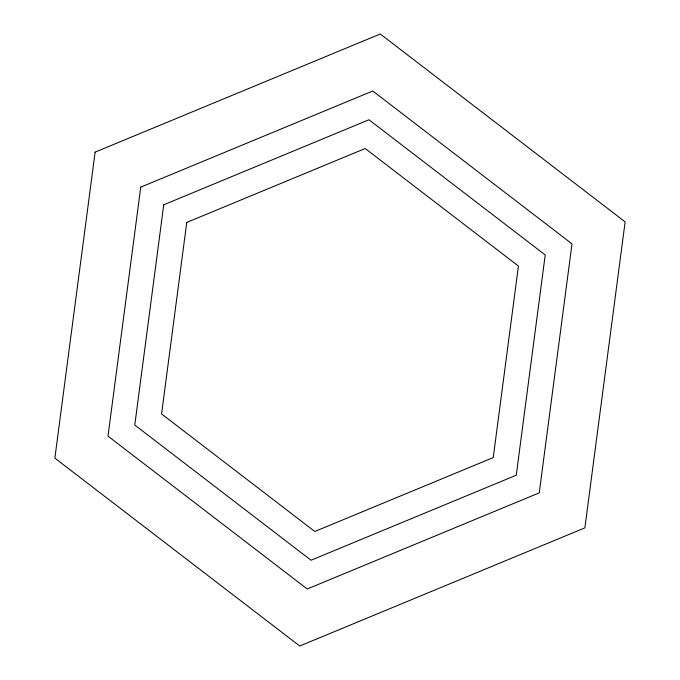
<?xml version="1.0" encoding="UTF-8"?>
<svg xmlns="http://www.w3.org/2000/svg" width="680" height="680" viewBox="0 0 680 680"><rect width="100%" height="100%" fill="white"/><g stroke="black" fill="none" stroke-linecap="round" stroke-linejoin="round"><path stroke-width="1.02" d="M95.123 152.133L54.867 458.133L299.744 646L584.876 527.867L625.133 221.867L380.256 34L95.123 152.133M140.751 187.136L107.992 436.127L307.241 588.99L539.248 492.864L572.008 243.874L372.759 91.009L140.751 187.136M163.752 204.782L134.776 425.025L311.024 560.235L516.248 475.218L545.224 254.975L368.976 119.765L163.752 204.782M186.762 222.436L161.568 413.925L314.806 531.488L493.238 457.563L518.432 266.075L365.194 148.512L186.762 222.436"/></g></svg>
